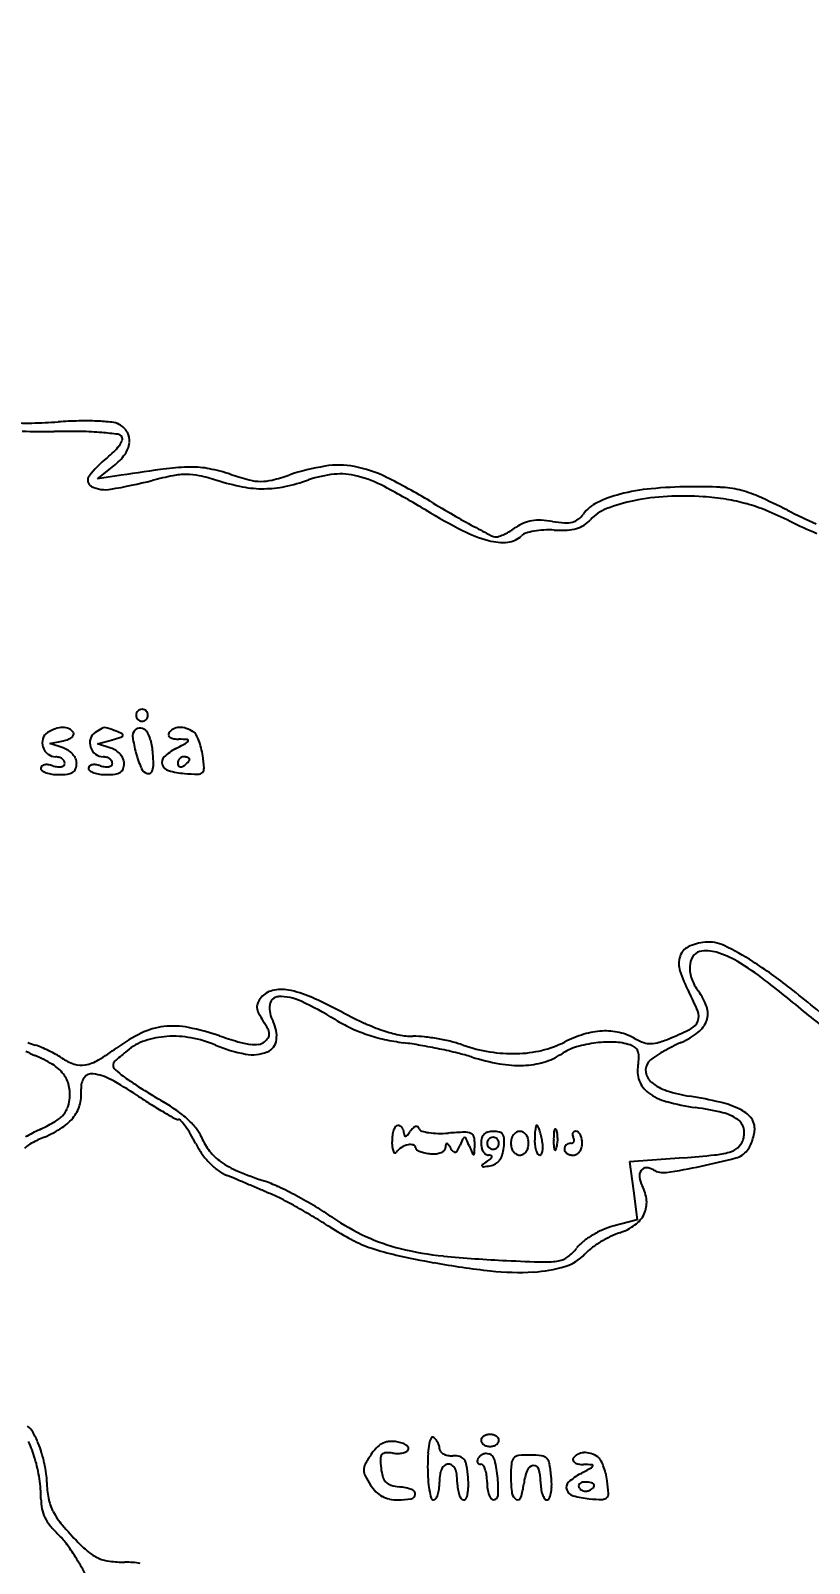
# Model space of a CAD drawing. Header units: millimetres. Extents: x 56222 to 3066687, y -650199 to -121287.
# Drawn here: x 135245.8 to 135254.39, y -182842.18 to -182825.27 of the extents above; entities that cross this region are included whole.
import ezdxf

# ---------------------------------------------------------------- set-up
doc = ezdxf.new("R2010")
doc.units = ezdxf.units.MM
doc.header["$MEASUREMENT"] = 0

msp = doc.modelspace()

# ---------------------------------------------------------------- linework, layer by layer
for p, q in [((135246.539, -182830.213), (135246.719, -182830.069)), ((135246.801, -182830.172), (135246.539, -182830.213)), ((135246.014, -182833.133), (135246.163, -182833.104)), ((135246.162, -182833.182), (135246.014, -182833.133)), ((135246.539, -182833.138), (135246.703, -182833.091)), ((135246.686, -182833.184), (135246.539, -182833.138)), ((135253.005, -182837.705), (135252.408, -182837.752)), ((135252.408, -182837.752), (135252.45, -182838.071)), ((135252.45, -182838.071), (135252.492, -182838.389)), ((135252.492, -182838.389), (135252.225, -182838.461))]:
    msp.add_line(p, q)
for centre, radius, start, end in [((135245.773, -182827.741), 1.856, 264.8819, 271.3452), ((135245.663, -182823.06), 6.538, 271.3452, 273.8769), ((135246.442, -182834.55), 4.978, 91.2673, 93.8769), ((135246.402, -182832.745), 3.173, 87.6101, 91.2673), ((135246.422, -182832.253), 2.68, 84.094, 87.61), ((135246.676, -182829.801), 0.216, 61.845, 84.0941), ((135246.667, -182829.819), 0.235, 30.7782, 61.845), ((135245.93, -182818.685), 11.004, 268.8386, 270.6842), ((135246.177, -182839.365), 9.677, 88.9352, 90.6843), ((135246.289, -182833.357), 3.668, 85.3266, 88.9352), ((135246.302, -182833.198), 3.508, 82.4571, 85.3265), ((135246.754, -182829.783), 0.064, 31.7175, 82.4571), ((135246.516, -182829.661), 0.321, 324.7743, 336.8045), ((135246.774, -182829.771), 0.0408, 336.8044, 31.7174), ((135246.617, -182829.778), 0.278, 323.7007, 352.7394), ((135246.714, -182829.79), 0.18, 352.7395, 30.7781), ((135247.342, -182830.87), 1.13, 128.0473, 142.4545), ((135246.116, -182829.303), 0.859, 308.0473, 314.773), ((135246.304, -182829.548), 0.666, 308.5667, 323.7008), ((135246.365, -182829.554), 0.506, 314.773, 324.7744), ((135250.262, -182852.499), 22.593, 97.5375, 98.8117), ((135247.586, -182832.27), 2.188, 90.466, 97.5375), ((135247.521, -182830.935), 0.772, 90.0573, 101.1895), ((135247.521, -182830.822), 0.659, 77.7044, 90.0573), ((135247.576, -182831.124), 1.042, 78.997, 90.466), ((135247.416, -182831.948), 1.881, 71.6262, 78.997), ((135249.123, -182826.809), 3.534, 251.6262, 255.083), ((135247.814, -182827.712), 2.597, 284.5181, 288.8157), ((135249.411, -182832.399), 2.354, 98.8555, 108.8157), ((135249.269, -182831.383), 1.227, 95.5793, 109.1967), ((135249.197, -182831.025), 0.965, 79.4566, 98.8554), ((135249.221, -182830.891), 0.733, 75.5442, 95.5793), ((135249.129, -182831.392), 1.338, 63.7094, 79.4565), ((135246.507, -182830.227), 0.0758, 142.4545, 243.4356), ((135246.628, -182829.986), 0.346, 243.4356, 279.6926), ((135245.718, -182824.663), 5.746, 279.6925, 284.3695), ((135248.185, -182834.293), 4.195, 101.1895, 104.3695), ((135247.129, -182832.623), 2.502, 73.125, 77.7044), ((135248.674, -182827.53), 2.82, 253.1251, 259.096), ((135248.372, -182829.098), 1.224, 259.0961, 270.241), ((135248.347, -182829.721), 0.52, 255.0829, 269.3168), ((135248.347, -182829.769), 0.471, 269.3168, 284.5181), ((135248.372, -182829.19), 1.131, 270.241, 281.9212), ((135248.166, -182828.214), 2.129, 281.9212, 289.1967), ((135249.062, -182831.508), 1.37, 62.0857, 75.5443), ((135245.383, -182838.453), 9.229, 58.7944, 62.0857), ((135246.776, -182836.153), 6.648, 58.9126, 63.7094), ((135252.859, -182832.539), 2.228, 95.497, 104.453), ((135253.104, -182835.087), 4.787, 90.4428, 95.497), ((135253.12, -182837.161), 6.862, 87.5839, 90.4428), ((135253.363, -182831.414), 1.109, 76.5886, 87.584), ((135253.349, -182831.471), 1.168, 65.9747, 76.5886), ((135258.701, -182816.376), 16.446, 238.9125, 239.9448), ((135252.216, -182830.825), 0.388, 115.6928, 144.7189), ((135252.65, -182831.727), 1.389, 104.453, 115.6927), ((135252.837, -182832.316), 1.901, 101.5333, 110.9834), ((135252.958, -182832.91), 2.507, 93.0333, 101.5333), ((135252.997, -182833.642), 3.24, 86.0213, 93.0333), ((135253.008, -182833.476), 3.074, 81.2559, 86.0213), ((135253.197, -182832.252), 1.834, 74.2417, 81.2559), ((135253.139, -182832.457), 2.048, 67.6673, 74.2417), ((135250.522, -182837.813), 8.111, 63.435, 65.9747), ((135253.55, -182824.971), 6.533, 238.7944, 242.8058), ((135255.336, -182822.191), 9.728, 239.9448, 241.4743), ((135251.396, -182831.083), 0.413, 99.1924, 112.3438), ((135251.413, -182831.19), 0.521, 87.6625, 99.1924), ((135251.391, -182831.735), 1.066, 80.915, 87.6625), ((135251.793, -182829.22), 1.48, 260.9149, 266.0846), ((135251.74, -182830.526), 0.168, 283.4123, 307.7907), ((135251.676, -182830.443), 0.273, 307.7907, 324.719), ((135251.721, -182830.431), 0.346, 302.4803, 317.8553), ((135252.323, -182830.976), 0.466, 110.9834, 137.8553), ((135252.152, -182834.858), 4.643, 64.1018, 67.6674), ((135257.962, -182822.933), 8.525, 243.4349, 245.7913), ((135256.855, -182825.172), 6.124, 244.1019, 247.1276), ((135251.232, -182829.482), 1.461, 242.8058, 254.9976), ((135258.614, -182816.159), 16.592, 241.4744, 242.2325), ((135250.933, -182830.749), 0.104, 242.2325, 270), ((135250.933, -182830.747), 0.106, 270, 290.4661), ((135250.719, -182830.173), 0.719, 290.4661, 295.457), ((135250.664, -182830.059), 0.846, 295.4568, 300.4149), ((135251.042, -182830.667), 0.246, 275.3595, 315), ((135250.618, -182829.98), 0.936, 300.4149, 305.0085), ((135251.404, -182831.103), 0.434, 112.3439, 125.0084), ((135251.299, -182830.924), 0.117, 107.0539, 135), ((135251.482, -182831.522), 0.743, 99.9164, 107.0538), ((135251.513, -182831.695), 0.919, 93.0741, 99.9164), ((135251.522, -182831.862), 1.086, 87.0368, 93.0741), ((135251.651, -182829.354), 1.425, 267.0368, 272.737), ((135251.712, -182830.408), 0.289, 266.0847, 283.4122), ((135251.697, -182830.313), 0.465, 272.737, 285.8681), ((135251.739, -182830.46), 0.312, 285.8681, 302.4804), ((135251.009, -182830.314), 0.6, 254.9976, 275.3595), ((135247.03, -182832.821), 0.0651, 157.376, 180), ((135247.03, -182832.821), 0.0651, 180, 202.624), ((135247.031, -182832.822), 0.0661, 134.9999, 157.3759), ((135247.031, -182832.821), 0.0661, 202.6241, 225.0001), ((135247.031, -182832.822), 0.0661, 112.6241, 135.0001), ((135247.031, -182832.821), 0.0661, 224.9999, 247.3759), ((135247.031, -182832.821), 0.0651, 90, 112.624), ((135247.031, -182832.821), 0.0651, 67.376, 90), ((135247.031, -182832.822), 0.0661, 44.9999, 67.3759), ((135247.031, -182832.821), 0.0661, 292.6241, 315.0001), ((135247.031, -182832.822), 0.0661, 22.6241, 45.0001), ((135247.031, -182832.821), 0.0661, 314.9999, 337.3759), ((135247.031, -182832.821), 0.0651, 360, 22.624), ((135247.031, -182832.821), 0.0651, 337.376, 0), ((135246.052, -182833.114), 0.12, 122.3418, 164.1909), ((135246.22, -182833.379), 0.434, 109.5082, 122.3419), ((135246.157, -182833.201), 0.245, 89.8141, 109.5082), ((135246.157, -182833.118), 0.162, 64.892, 89.8142), ((135246.179, -182833.072), 0.111, 31.7175, 64.8921), ((135246.216, -182833.015), 0.0647, 309.0761, 338.0937), ((135246.249, -182833.028), 0.0284, 338.0938, 31.7175), ((135246.577, -182833.114), 0.12, 122.3418, 164.1909), ((135247.777, -182835.008), 2.362, 120.2451, 122.3418), ((135246.622, -182833.027), 0.069, 93.3792, 120.2452), ((135246.622, -182833.042), 0.0838, 70.3329, 93.379), ((135245.192, -182837.045), 4.335, 68.9781, 70.3328), ((135246.42, -182833.848), 0.91, 64.4936, 68.9781), ((135246.788, -182833.031), 0.0336, 287.6902, 334.6585), ((135246.806, -182833.039), 0.0136, 334.6584, 64.4936), ((135247.019, -182833.052), 0.093, 134.9999, 187.9401), ((135247.01, -182833.043), 0.0804, 85.1333, 135.0001), ((135247.031, -182832.822), 0.0651, 247.376, 270), ((135247.01, -182833.048), 0.0852, 37.3889, 85.1333), ((135247.031, -182832.822), 0.0651, 270, 292.624), ((135246.862, -182833.161), 0.272, 14.1455, 37.389), ((135247.351, -182833.033), 0.0287, 148.2824, 200.3794), ((135247.365, -182833.028), 0.0438, 200.3794, 238.4065), ((135247.429, -182833.082), 0.121, 117.5609, 148.2825), ((135247.45, -182833.121), 0.165, 93.2667, 117.5608), ((135247.453, -182833.175), 0.219, 72.5424, 93.2667), ((135247.426, -182833.261), 0.309, 56.5442, 72.5424), ((135247.545, -182833.08), 0.0929, 28.8067, 56.5441), ((135247.138, -182833.304), 0.558, 21.435, 28.8067), ((135246.087, -182833.124), 0.157, 164.1908, 198.4661), ((135246.097, -182833.121), 0.167, 198.466, 231.4206), ((135246.087, -182833.408), 0.238, 56.2759, 71.7123), ((135246.099, -182832.781), 0.328, 281.1049, 290.9587), ((135246.165, -182832.952), 0.145, 290.9587, 309.076), ((135246.09, -182833.403), 0.233, 40.5803, 56.2758), ((135246.612, -182833.124), 0.157, 164.1908, 198.4661), ((135246.622, -182833.121), 0.167, 198.466, 231.4206), ((135246.615, -182833.412), 0.239, 57.1836, 72.5871), ((135245.884, -182830.196), 3.009, 285.7911, 287.6903), ((135246.623, -182833.399), 0.223, 40.9923, 57.1835), ((135248.242, -182832.882), 1.327, 187.9401, 195.5445), ((135246.23, -182833.321), 0.924, 4.7908, 14.1455), ((135247.709, -182833.752), 0.641, 118.4622, 132.7449), ((135247.403, -182832.965), 0.118, 238.4066, 259.3372), ((135247.443, -182832.756), 0.331, 259.3371, 269.0066), ((135242.664, -182824.446), 9.946, 298.4621, 299.2551), ((135247.393, -182835.614), 2.528, 86.8587, 89.0066), ((135247.508, -182833.092), 0.0348, 299.255, 342.18), ((135247.531, -182833.1), 0.01, 342.18, 86.8588), ((135247.013, -182833.353), 0.691, 14.4053, 21.4351), ((135246.901, -182833.382), 0.807, 8.1449, 14.4053), ((135245.949, -182833.407), 0.033, 133.2725, 180), ((135245.965, -182833.425), 0.057, 102.2055, 133.2726), ((135245.979, -182833.489), 0.123, 82.4658, 102.2054), ((135246.078, -182833.145), 0.135, 231.4207, 269.9999), ((135245.955, -182833.667), 0.302, 72.3912, 82.4658), ((135246.138, -182833.091), 0.302, 252.3912, 262.4658), ((135246.078, -182833.424), 0.143, 74.451, 90), ((135246.115, -182833.269), 0.123, 262.4658, 282.2054), ((135246.087, -182833.389), 0.107, 55.1232, 74.451), ((135246.129, -182833.333), 0.057, 282.2055, 313.2726), ((135246.103, -182833.367), 0.0797, 32.3441, 55.1232), ((135246.145, -182833.351), 0.033, 313.2725, 0), ((135246.128, -182833.351), 0.0499, 0, 32.3441), ((135246.113, -182833.384), 0.202, 23.7029, 40.5803), ((135246.181, -182833.354), 0.129, 360, 23.7029), ((135246.147, -182833.354), 0.162, 338.6803, 360), ((135246.473, -182833.407), 0.033, 133.2725, 180), ((135246.49, -182833.425), 0.057, 102.2055, 133.2726), ((135246.504, -182833.489), 0.123, 82.4658, 102.2054), ((135246.602, -182833.145), 0.135, 231.4207, 269.9999), ((135246.48, -182833.667), 0.302, 72.3912, 82.4658), ((135246.663, -182833.091), 0.302, 252.3912, 262.4658), ((135246.602, -182833.424), 0.143, 74.451, 90), ((135246.64, -182833.269), 0.123, 262.4658, 282.2054), ((135246.612, -182833.389), 0.107, 55.1232, 74.451), ((135246.653, -182833.333), 0.057, 282.2055, 313.2726), ((135246.628, -182833.367), 0.0797, 32.3441, 55.1232), ((135246.67, -182833.351), 0.033, 313.2725, 0), ((135246.653, -182833.351), 0.0499, 0, 32.3441), ((135246.646, -182833.379), 0.193, 23.5314, 40.9923), ((135246.704, -182833.354), 0.13, 0.0001, 23.5314), ((135246.672, -182833.354), 0.162, 338.6803, 360), ((135248.228, -182832.885), 1.313, 195.5445, 203.2591), ((135246.926, -182833.364), 0.23, 343.7743, 0.9377), ((135245.414, -182833.389), 1.743, 0.9377, 4.7908), ((135247.328, -182833.34), 0.0787, 132.7449, 199.348), ((135247.353, -182833.331), 0.105, 199.348, 254.1325), ((135247.498, -182833.35), 0.0729, 158.6717, 180), ((135247.48, -182833.35), 0.0554, 180.0001, 204.8765), ((135247.495, -182833.349), 0.0698, 136.6418, 158.6715), ((135247.455, -182833.362), 0.0281, 204.8765, 246.2034), ((135247.492, -182833.347), 0.0665, 113.9884, 136.6417), ((135247.458, -182833.356), 0.034, 246.2034, 282.8317), ((135247.49, -182833.342), 0.0616, 90, 113.9884), ((135247.447, -182833.309), 0.0826, 282.8316, 301.7174), ((135247.49, -182833.43), 0.15, 80.3417, 90), ((135247.353, -182833.158), 0.26, 301.7175, 308.4776), ((135247.5, -182833.371), 0.09, 66.2033, 80.3418), ((135247.389, -182833.203), 0.202, 308.4775, 316.6417), ((135247.515, -182833.338), 0.0533, 47.6482, 66.2033), ((135247.424, -182833.235), 0.155, 316.6419, 325.4471), ((135247.541, -182833.31), 0.015, 0, 47.6483), ((135247.531, -182833.31), 0.0244, 325.4472, 0), ((135245.787, -182833.541), 1.933, 4.0523, 8.1449), ((135245.948, -182833.407), 0.0328, 180, 235.0455), ((135246.035, -182833.283), 0.184, 235.0456, 250.4146), ((135246.08, -182833.158), 0.317, 250.4147, 262.2543), ((135246.112, -182832.918), 0.559, 262.2543, 270), ((135246.112, -182832.702), 0.775, 270, 277.1281), ((135246.191, -182833.33), 0.142, 277.1281, 302.1202), ((135246.225, -182833.384), 0.0787, 302.1202, 338.6804), ((135246.473, -182833.407), 0.0328, 180, 235.0455), ((135246.56, -182833.283), 0.184, 235.0456, 250.4146), ((135246.605, -182833.158), 0.317, 250.4147, 262.2543), ((135246.637, -182832.918), 0.559, 262.2543, 270), ((135246.637, -182832.702), 0.775, 270, 277.1281), ((135246.716, -182833.33), 0.142, 277.1281, 302.1202), ((135246.75, -182833.384), 0.0787, 302.1202, 338.6804), ((135247.12, -182833.362), 0.107, 203.2591, 251.565), ((135247.1, -182833.421), 0.0446, 251.5651, 300.6265), ((135247.096, -182833.414), 0.0529, 300.6265, 343.7743), ((135247.581, -182832.529), 0.939, 254.1325, 265.1027), ((135247.705, -182831.079), 2.394, 265.1027, 268.6146), ((135247.649, -182833.405), 0.0676, 268.6146, 314.672), ((135247.653, -182833.409), 0.0616, 314.6719, 4.0524), ((135253.13, -182835.536), 0.174, 115.0251, 161.7576), ((135253.299, -182835.898), 0.574, 95.7722, 115.0251), ((135253.282, -182835.722), 0.397, 64.6231, 95.7722), ((135252.231, -182837.937), 2.848, 57.3441, 64.6231), ((135253.214, -182835.564), 0.262, 161.7576, 197.5189), ((135253.297, -182835.602), 0.225, 148.873, 178.1287), ((135253.208, -182835.548), 0.121, 102.3664, 148.873), ((135253.261, -182835.791), 0.369, 72.9648, 102.3663), ((135253.057, -182836.454), 1.063, 59.6127, 72.9647), ((135252.161, -182837.983), 2.835, 52.0327, 59.6127), ((135251.037, -182839.801), 5.061, 51.6691, 57.3441), ((135254.285, -182835.226), 1.385, 197.5189, 207.9459), ((135253.443, -182835.607), 0.371, 178.1286, 200.0108), ((135253.579, -182835.557), 0.516, 200.0108, 217.1025), ((135241.743, -182851.333), 19.769, 50.2248, 52.0327), ((135248.522, -182836.086), 0.232, 103.0652, 140.3098), ((135248.567, -182836.28), 0.432, 79.6657, 103.0652), ((135248.447, -182836.938), 1.101, 66.2379, 79.6657), ((135251.018, -182836.959), 2.313, 22.1293, 27.9458), ((135252.679, -182836.238), 0.613, 18.848, 37.1025), ((135243.892, -182848.838), 16.582, 49.3246, 51.6691), ((135248.404, -182836.038), 0.106, 155.6838, 184.9794), ((135248.464, -182836.033), 0.166, 184.9794, 206.9842), ((135248.537, -182836.098), 0.252, 140.3098, 155.6839), ((135248.757, -182836.052), 0.319, 173.4796, 208.155), ((135248.538, -182836.027), 0.0992, 91.821, 173.4796), ((135248.553, -182836.48), 0.553, 65.0223, 91.8209), ((135247.216, -182839.348), 3.717, 58.4609, 65.0222), ((135246.633, -182841.059), 5.603, 62.2173, 66.2379), ((135253.024, -182836.143), 0.148, 338.8724, 22.1292), ((135253.038, -182836.115), 0.234, 341.3742, 18.8479), ((135247.364, -182837.046), 0.794, 96.6919, 115.5258), ((135247.376, -182837.145), 0.893, 79.1666, 96.6919), ((135249.125, -182835.697), 0.907, 206.9842, 213.2338), ((135247.382, -182836.839), 1.176, 28.2578, 33.2338), ((135248.175, -182836.363), 0.341, 352.8941, 28.155), ((135250.06, -182834.715), 1.719, 238.4608, 244.9125), ((135251.62, -182831.594), 5.095, 242.2173, 245.2816), ((135250.357, -182834.336), 2.076, 245.2815, 251.2737), ((135253.015, -182836.14), 0.157, 297.5518, 338.8723), ((135252.997, -182836.102), 0.276, 307.6892, 341.3741), ((135264.192, -182824.365), 15.32, 230.2247, 231.8982), ((135246.046, -182835.838), 0.654, 245.1713, 252.6435), ((135247.741, -182837.836), 1.668, 115.5257, 126.3311), ((135247.275, -182837.029), 0.65, 108.986, 128.9722), ((135247.364, -182837.287), 0.922, 93.611, 108.986), ((135247.374, -182837.45), 1.086, 79.4988, 93.611), ((135247.084, -182838.672), 2.447, 70.9107, 79.1667), ((135247.331, -182837.682), 1.322, 67.3236, 79.4987), ((135249.467, -182831.784), 4.841, 250.9107, 253.4436), ((135248.342, -182835.57), 0.892, 253.4436, 262.3069), ((135248.3, -182836.33), 0.125, 277.032, 309.6902), ((135248.242, -182836.26), 0.216, 309.6902, 326.0376), ((135248.35, -182836.385), 0.165, 292.333, 352.8941), ((135248.3, -182836.345), 0.134, 3.6138, 28.2578), ((135248.363, -182836.341), 0.0708, 326.0375, 3.6139), ((135250.078, -182834.676), 1.762, 244.9124, 251.2459), ((135250.119, -182834.556), 1.89, 251.2459, 257.3524), ((135250.132, -182835.002), 1.373, 251.2737, 258.7491), ((135250.224, -182834.086), 2.37, 257.3525, 262.5046), ((135250.019, -182835.569), 0.796, 258.7491, 270), ((135250.019, -182837.491), 1.127, 83.5864, 90), ((135249.877, -182838.757), 2.401, 79.9443, 83.5864), ((135249.87, -182838.796), 2.441, 76.316, 79.9444), ((135250.135, -182837.707), 1.319, 70.5661, 76.3161), ((135251.203, -182835.476), 1.07, 282.933, 297.029), ((135252.304, -182837.635), 1.353, 107.1635, 117.029), ((135252.147, -182837.127), 0.821, 92.8207, 107.1635), ((135252.189, -182837.694), 1.265, 86.8144, 96.7692), ((135252.14, -182836.993), 0.687, 76.9775, 92.8207), ((135252.227, -182837.011), 0.581, 69.0064, 86.8144), ((135252.142, -182836.986), 0.68, 61.0133, 76.9775), ((135252.76, -182835.871), 0.595, 241.0133, 250.9108), ((135252.639, -182836.219), 0.227, 250.9108, 271.224), ((135252.637, -182836.128), 0.317, 271.224, 287.606), ((135252.22, -182834.812), 1.699, 287.6061, 292.3332), ((135253.855, -182838.417), 2.17, 113.8621, 117.2308), ((135251.841, -182833.89), 2.695, 292.3333, 297.5518), ((135252.608, -182835.598), 0.913, 293.8621, 307.6891), ((135246.495, -182835.028), 1.677, 243.5388, 247.364), ((135245.318, -182837.851), 1.381, 58.3986, 67.3641), ((135245.594, -182837.285), 0.862, 67.5618, 72.6434), ((135245.318, -182837.952), 1.583, 64.3374, 67.5618), ((135245.331, -182837.925), 1.553, 61.0992, 64.3374), ((135245.737, -182837.19), 0.714, 55.3104, 61.0992), ((135246.452, -182836.157), 0.543, 235.3104, 251.59), ((135245.254, -182834.454), 2.529, 300.8066, 306.3311), ((135249.611, -182839.917), 4.363, 128.9721, 131.1296), ((135248.474, -182834.948), 1.641, 247.3235, 259.4088), ((135248.25, -182836.143), 0.426, 259.4088, 292.3329), ((135248.271, -182836.092), 0.364, 262.3069, 277.032), ((135249.345, -182840.767), 4.368, 80.0122, 82.5047), ((135248.893, -182843.334), 6.974, 78.2567, 80.0122), ((135248.967, -182842.98), 6.613, 76.4839, 78.2566), ((135249.932, -182838.964), 2.482, 72.8004, 76.4839), ((135251.127, -182834.895), 1.662, 250.5661, 260.9348), ((135251.418, -182834.165), 2.542, 252.8003, 259.9075), ((135251.115, -182834.972), 1.584, 260.9348, 271.6847), ((135251.119, -182835.11), 1.447, 271.6846, 282.9331), ((135251.269, -182835.976), 0.701, 286.0165, 303.5154), ((135252.005, -182837.087), 0.631, 106.6932, 123.5154), ((135252.191, -182837.707), 1.278, 96.7691, 106.6932), ((135252.393, -182836.578), 0.118, 43.8063, 69.0063), ((135252.4, -182836.572), 0.109, 17.0246, 43.8063), ((135251.958, -182836.575), 0.554, 348.69, 357.2316), ((135252.332, -182836.593), 0.179, 357.2316, 17.0247), ((135253.635, -182838.023), 1.718, 120.8559, 124.4121), ((135253.762, -182838.237), 1.967, 117.2308, 120.8559), ((135245.802, -182837.065), 0.459, 38.0079, 58.3987), ((135246.361, -182836.431), 0.254, 251.5899, 280.3163), ((135246.33, -182836.257), 0.43, 280.3163, 300.8067), ((135246.757, -182836.687), 0.0453, 166.061, 224.4886), ((135246.801, -182836.698), 0.0907, 131.1295, 166.0611), ((135247.346, -182836.108), 0.872, 224.4886, 231.303), ((135251.196, -182835.413), 1.274, 259.9076, 271.8235), ((135251.207, -182835.759), 0.927, 271.8235, 286.0165), ((135252.807, -182836.745), 0.312, 168.6901, 200.4303), ((135252.727, -182836.738), 0.142, 140.3099, 189.5245), ((135252.768, -182836.732), 0.184, 189.5245, 230.1146), ((135252.791, -182836.792), 0.225, 124.412, 140.3098), ((135245.91, -182836.981), 0.322, 12.713, 38.0079), ((135245.772, -182837.012), 0.463, 353.4385, 12.7131), ((135246.529, -182836.927), 0.171, 143.1239, 186.2686), ((135246.48, -182836.89), 0.111, 83.5031, 143.124), ((135246.434, -182837.301), 0.524, 61.4341, 83.5031), ((135244.892, -182840.133), 3.749, 56.266, 61.4341), ((135247.491, -182835.928), 1.103, 231.3029, 235.965), ((135250.589, -182831.34), 6.639, 235.965, 237.2012), ((135251.036, -182830.647), 7.464, 237.2011, 238.4531), ((135252.791, -182836.751), 0.294, 200.4304, 233.5702), ((135252.977, -182836.481), 0.51, 230.1147, 251.8617), ((135245.887, -182837.025), 0.347, 336.4988, 353.4385), ((135245.971, -182837.016), 0.388, 322.7603, 346.0317), ((135245.893, -182836.996), 0.468, 346.0317, 6.2685), ((135251.253, -182830.606), 7.707, 236.266, 237.6631), ((135250.913, -182830.848), 7.228, 238.4532, 239.7357), ((135246.379, -182838.617), 1.767, 54.1356, 59.7357), ((135252.984, -182836.489), 0.62, 233.5701, 254.541), ((135253.326, -182835.418), 1.629, 251.8617, 261.0171), ((135253.488, -182834.666), 2.51, 254.541, 261.9546), ((135252.309, -182841.848), 4.881, 76.9836, 81.0171), ((135253.181, -182838.077), 1.01, 64.0121, 76.9835), ((135245.835, -182836.923), 0.45, 299.8346, 314.8783), ((135245.86, -182836.932), 0.527, 303.3405, 322.7603), ((135245.975, -182837.064), 0.251, 314.8783, 336.4988), ((135249.656, -182833.129), 4.72, 237.6632, 239.6802), ((135250.644, -182831.441), 6.677, 239.6802, 240.8733), ((135247.431, -182837.207), 0.076, 240.8732, 269.9999), ((135246.662, -182838.226), 1.285, 47.0257, 54.1356), ((135252.67, -182840.451), 3.332, 76.7207, 81.9546), ((135253.326, -182837.672), 0.476, 54.7245, 76.7206), ((135253.453, -182837.519), 0.389, 41.3228, 64.012), ((135253.614, -182837.377), 0.174, 0, 41.3227), ((135246.888, -182839.484), 2.31, 115.337, 119.6392), ((135244.917, -182835.323), 2.294, 295.337, 299.8346), ((135245.459, -182836.322), 1.257, 293.2024, 303.3405), ((135247.431, -182837.321), 0.0383, 40.5147, 90.0001), ((135246.681, -182837.962), 1.024, 35.933, 40.5147), ((135246.608, -182838.015), 1.115, 30.6719, 35.933), ((135246.863, -182838.01), 0.99, 39.0469, 47.0256), ((135246, -182838.375), 1.821, 27.029, 30.6718), ((135247.342, -182837.621), 0.373, 22.5, 39.0469), ((135250.074, -182837.497), 0.285, 160.2992, 172.3971), ((135249.961, -182837.457), 0.165, 144.5042, 160.2992), ((135249.852, -182837.379), 0.0308, 90, 144.5042), ((135249.852, -182837.402), 0.0531, 61.7969, 90), ((135249.844, -182837.417), 0.0709, 39.0852, 61.7971), ((135249.832, -182837.426), 0.0854, 18.6174, 39.0852), ((135249.817, -182837.432), 0.102, 0.7019, 18.6173), ((135250.025, -182837.429), 0.106, 180.7019, 197.2469), ((135249.489, -182837.06), 0.613, 319.845, 324.7315), ((135250.216, -182837.575), 0.278, 134.9216, 144.7315), ((135250.066, -182837.424), 0.0656, 106.2464, 134.9216), ((135250.056, -182837.388), 0.0277, 56.7283, 106.2465), ((135250.046, -182837.403), 0.0459, 22.7157, 56.7283), ((135250.13, -182837.368), 0.0459, 202.7158, 253.2604), ((135250.271, -182836.899), 0.535, 253.2604, 261.6294), ((135250.303, -182836.681), 0.755, 261.6293, 269.3066), ((135250.311, -182836.095), 1.342, 269.3066, 274.3006), ((135250.707, -182841.37), 3.948, 91.7482, 94.3007), ((135250.592, -182837.589), 0.166, 66.2664, 91.7482), ((135250.635, -182837.491), 0.0587, 13.5826, 66.2664), ((135250.87, -182837.514), 0.0947, 134.0642, 163.3979), ((135250.872, -182837.517), 0.0984, 105.4227, 134.0642), ((135250.906, -182837.639), 0.225, 90, 105.4227), ((135250.906, -182837.681), 0.267, 75.3776, 90), ((135250.958, -182837.483), 0.0628, 32.552, 75.3777), ((135251.212, -182837.516), 0.105, 119.8022, 143.1301), ((135251.197, -182837.49), 0.076, 90, 119.8023), ((135251.197, -182837.49), 0.076, 60.1977, 90), ((135251.183, -182837.516), 0.105, 36.8699, 60.1978), ((135251.926, -182837.482), 0.564, 171.2806, 176.6972), ((135251.871, -182837.474), 0.508, 166.6416, 171.2805), ((135251.386, -182837.359), 0.0102, 90, 166.6416), ((135251.386, -182837.361), 0.0123, 23.0304, 90.0001), ((135250.826, -182837.599), 0.621, 19.0104, 23.0303), ((135250.816, -182837.603), 0.632, 14.002, 19.0104), ((135252.802, -182837.497), 1.231, 177.4088, 180.7076), ((135251.786, -182837.451), 0.215, 165.3943, 177.4088), ((135251.59, -182837.4), 0.0113, 91.586, 165.3944), ((135251.59, -182837.401), 0.0123, 22.0279, 91.586), ((135251.451, -182837.457), 0.162, 7.6587, 22.0279), ((135251.186, -182837.493), 0.429, 0.7076, 7.6587), ((135251.811, -182837.447), 0.034, 156.2034, 192.8317), ((135251.805, -182837.445), 0.0281, 114.8765, 156.2034), ((135251.817, -182837.469), 0.0554, 90.0001, 114.8765), ((135251.817, -182837.454), 0.0402, 48.7022, 90.0001), ((135251.777, -182837.5), 0.101, 27.9016, 48.7022), ((135253.505, -182837.418), 0.166, 11.5616, 54.7244), ((135253.433, -182837.433), 0.24, 338.8427, 11.5616), ((135253.236, -182837.334), 0.556, 341.6832, 349.0732), ((135253.459, -182837.377), 0.33, 349.0732, 359.9999), ((135245.971, -182837.842), 0.337, 117.9821, 135.0319), ((135246.694, -182839.204), 1.879, 113.2023, 117.9822), ((135248.492, -182837.104), 0.976, 207.0289, 215.1063), ((135248.288, -182837.23), 0.651, 202.5, 218.116), ((135250.289, -182837.526), 0.501, 172.397, 180.319), ((135250.438, -182837.525), 0.651, 180.3191, 186.0642), ((135249.94, -182837.578), 0.149, 186.0643, 203.1985), ((135249.992, -182837.758), 0.193, 121.3405, 143.6958), ((135250.018, -182837.8), 0.243, 102.5168, 121.3405), ((135249.934, -182837.457), 0.0111, 197.2469, 283.0785), ((135249.928, -182837.431), 0.0386, 283.0787, 319.845), ((135249.992, -182837.683), 0.123, 74.4404, 102.5168), ((135250.016, -182837.597), 0.0327, 0, 74.4403), ((135250.074, -182837.597), 0.0249, 179.9999, 236.1111), ((135250.169, -182837.455), 0.196, 236.111, 248.4203), ((135250.333, -182837.593), 0.0446, 315.5214, 359.2918), ((135250.632, -182837.597), 0.254, 171.2055, 179.2919), ((135250.39, -182837.559), 0.00932, 83.6993, 171.2055), ((135250.389, -182837.572), 0.0223, 36.1204, 83.6993), ((135249.799, -182838.003), 0.753, 32.3706, 36.1204), ((135250.646, -182837.466), 0.25, 212.3706, 223.6339), ((135249.953, -182837.329), 0.633, 331.9875, 337.8503), ((135252.129, -182838.214), 1.717, 155.1555, 157.8504), ((135250.587, -182837.5), 0.0173, 83.9544, 155.1555), ((135250.586, -182837.505), 0.022, 24.4187, 83.9546), ((135248.35, -182838.521), 2.478, 22.3519, 24.4186), ((135256.253, -182835.271), 6.067, 202.352, 203.2275), ((135250.39, -182837.55), 0.311, 358.2309, 13.5826), ((135243.186, -182837.328), 7.518, 357.4827, 358.2307), ((135250.973, -182837.545), 0.203, 163.3979, 180), ((135250.981, -182837.545), 0.21, 180, 193.8562), ((135250.921, -182837.56), 0.149, 193.8562, 211.8094), ((135250.901, -182837.545), 0.0651, 157.376, 180), ((135250.901, -182837.545), 0.0651, 180, 202.624), ((135250.902, -182837.546), 0.0661, 134.9999, 157.3759), ((135250.902, -182837.545), 0.0661, 202.6241, 225.0001), ((135250.902, -182837.546), 0.0661, 112.6241, 135.0001), ((135250.902, -182837.545), 0.0661, 224.9999, 247.3759), ((135250.902, -182837.545), 0.0651, 90, 112.624), ((135250.902, -182837.546), 0.0651, 247.376, 270), ((135250.902, -182837.545), 0.0651, 67.376, 90), ((135250.902, -182837.546), 0.0651, 270, 292.624), ((135250.902, -182837.546), 0.0661, 44.9999, 67.3759), ((135250.902, -182837.545), 0.0661, 292.6241, 315.0001), ((135250.902, -182837.546), 0.0661, 22.6241, 45.0001), ((135250.902, -182837.545), 0.0661, 314.9999, 337.3759), ((135250.902, -182837.545), 0.0651, 360, 22.624), ((135250.902, -182837.545), 0.0651, 337.376, 0), ((135250.599, -182837.545), 0.425, 342.3482, 353.416), ((135250.929, -182837.502), 0.0968, 0.4637, 32.5521), ((135250.269, -182837.507), 0.757, 353.4159, 0.4636), ((135251.276, -182837.545), 0.177, 163.4556, 180), ((135251.276, -182837.545), 0.177, 180, 196.5444), ((135251.235, -182837.533), 0.135, 143.1302, 163.4557), ((135251.235, -182837.557), 0.135, 196.5443, 216.8698), ((135251.159, -182837.533), 0.135, 16.5443, 36.8698), ((135251.159, -182837.557), 0.135, 323.1302, 343.4557), ((135251.118, -182837.545), 0.177, 0, 16.5444), ((135251.118, -182837.545), 0.177, 343.4556, 360), ((135252.453, -182837.512), 1.091, 176.6973, 180), ((135251.843, -182837.512), 0.482, 180, 187.4948), ((135251.634, -182837.54), 0.271, 187.4948, 199.0105), ((135250.303, -182837.73), 1.16, 10.8222, 14.002), ((135250.952, -182837.606), 0.5, 3.5594, 10.8223), ((135251.203, -182837.591), 0.248, 351.2805, 3.5593), ((135252.938, -182837.496), 1.368, 180.7077, 183.6463), ((135251.685, -182837.575), 0.112, 183.6464, 202.0279), ((135251.587, -182837.615), 0.006, 202.0282, 325.466), ((135251.526, -182837.573), 0.0804, 325.4658, 345.3942), ((135251.271, -182837.507), 0.343, 345.3943, 353.9471), ((135251.146, -182837.493), 0.47, 353.947, 0.7076), ((135251.751, -182837.611), 0.0616, 156.0116, 180), ((135251.734, -182837.611), 0.0451, 180.0001, 213.7184), ((135251.755, -182837.613), 0.0665, 133.3583, 156.0116), ((135251.758, -182837.615), 0.0698, 111.3285, 133.3582), ((135251.759, -182837.618), 0.0729, 90, 111.3283), ((135251.759, -182837.49), 0.0554, 270.0001, 294.8765), ((135251.858, -182837.436), 0.0826, 192.8316, 211.7174), ((135251.77, -182837.515), 0.0281, 294.8765, 336.2034), ((135251.717, -182837.523), 0.0826, 12.8316, 31.7174), ((135251.765, -182837.512), 0.034, 336.2034, 12.8317), ((135251.75, -182837.557), 0.135, 323.1302, 343.4557), ((135251.724, -182837.527), 0.16, 11.6735, 27.9016), ((135251.709, -182837.545), 0.177, 343.4556, 360), ((135251.638, -182837.545), 0.248, 0.0001, 11.6735), ((135253.439, -182837.395), 0.258, 285.8988, 308.913), ((135253.487, -182837.454), 0.181, 308.913, 338.8426), ((135253.491, -182837.455), 0.274, 321.7988, 334.2338), ((135253.249, -182837.338), 0.543, 334.2338, 341.6832), ((135248.355, -182837.2), 0.809, 215.1063, 224.4058), ((135248.239, -182837.268), 0.589, 218.1161, 234.9525), ((135248.281, -182837.273), 0.705, 224.4058, 234.3729), ((135248.477, -182836.929), 1.003, 234.9525, 247.1722), ((135249.824, -182837.628), 0.0231, 203.1987, 257.5542), ((135249.822, -182837.633), 0.0177, 257.5541, 323.6958), ((135250.212, -182837.345), 0.313, 248.4203, 258.5429), ((135250.258, -182837.122), 0.541, 258.5429, 265.2688), ((135250.243, -182837.302), 0.361, 265.2688, 275.5253), ((135250.259, -182837.475), 0.187, 275.5253, 292.3056), ((135250.291, -182837.551), 0.104, 292.3056, 315.5214), ((135250.482, -182837.622), 0.0234, 223.6338, 287.4357), ((135250.477, -182837.607), 0.0392, 287.4357, 331.9875), ((135250.686, -182837.66), 0.00897, 203.2275, 287.1506), ((135250.685, -182837.658), 0.0115, 287.1505, 357.4825), ((135250.79, -182837.792), 0.00968, 127.1263, 214.5502), ((135251.706, -182839.003), 1.528, 124.6947, 127.1265), ((135250.882, -182837.584), 0.103, 211.8093, 233.7293), ((135250.853, -182837.623), 0.054, 233.7294, 269.2982), ((135250.49, -182837.247), 0.608, 304.6946, 309.5737), ((135250.851, -182837.785), 0.108, 73.0693, 89.2981), ((135250.843, -182837.626), 0.171, 278.8753, 299.8221), ((135250.854, -182837.686), 0.0377, 309.5738, 346.6536), ((135250.88, -182837.693), 0.0109, 346.6536, 73.0694), ((135250.853, -182837.643), 0.151, 299.8222, 322.8179), ((135250.814, -182837.614), 0.199, 322.8179, 342.3482), ((135251.212, -182837.575), 0.105, 216.8699, 240.1978), ((135251.197, -182837.6), 0.076, 240.1977, 270), ((135251.197, -182837.6), 0.076, 270, 299.8023), ((135251.183, -182837.575), 0.105, 299.8022, 323.1301), ((135251.527, -182837.577), 0.158, 199.0104, 213.8791), ((135251.418, -182837.65), 0.0261, 213.879, 270), ((135251.418, -182837.655), 0.0215, 270, 333.8064), ((135251.325, -182837.609), 0.125, 333.8065, 351.2805), ((135251.761, -182837.593), 0.077, 213.7185, 236.3099), ((135251.777, -182837.568), 0.107, 236.3098, 255.1576), ((135251.788, -182837.53), 0.147, 255.1577, 270.0001), ((135251.788, -182837.6), 0.076, 270, 299.8023), ((135251.773, -182837.575), 0.105, 299.8022, 323.1301), ((135251.93, -182823.966), 13.781, 274.473, 275.8967), ((135251.786, -182830.98), 6.963, 281.7042, 284.932), ((135253.248, -182836.724), 0.956, 275.8967, 285.8988), ((135253.518, -182837.476), 0.24, 284.932, 321.7988), ((135248.162, -182837.439), 0.5, 234.3729, 247.2561), ((135219.876, -182904.914), 72.664, 67.17119, 67.25621), ((135174.9, -183011.758), 188.588, 67.12955, 67.17126), ((135249.698, -182834.029), 4.149, 247.1722, 251.4253), ((135250.794, -182837.789), 0.0156, 214.5503, 277.1189), ((135250.5, -182835.428), 2.395, 277.1189, 278.8753), ((135252.622, -182837.907), 0.106, 144.919, 187.238), ((135252.787, -182837.886), 0.272, 187.238, 208.155), ((135252.593, -182837.886), 0.0698, 89.6672, 144.9191), ((135252.593, -182837.966), 0.149, 58.2825, 89.6672), ((135252.78, -182837.662), 0.208, 238.2825, 278.607), ((135251.723, -182830.676), 7.274, 278.607, 281.7042), ((135171.2, -183020.528), 198.106, 67.08824, 67.1295), ((135201.592, -182948.622), 120.041, 67.02811, 67.08816), ((135247.915, -182839.335), 1.448, 64.7837, 71.4254), ((135247.736, -182839.764), 1.808, 62.5382, 67.028), ((135246.577, -182842.176), 4.589, 61.9718, 64.7837), ((135246.388, -182842.531), 4.991, 59.2004, 61.9718), ((135252.173, -182838.215), 0.425, 5.3427, 28.1549), ((135245.495, -182844.076), 6.667, 60.838, 62.5382), ((135245.165, -182844.668), 7.344, 59.157, 60.838), ((135247.104, -182841.329), 3.591, 55.6536, 59.2004), ((135252.312, -182838.202), 0.285, 334.5903, 5.3427), ((135246.015, -182843.244), 5.686, 57.1203, 59.157), ((135250.596, -182836.219), 2.598, 235.6536, 245.035), ((135252.42, -182839.184), 0.749, 105.0707, 114.1627), ((135252.112, -182837.961), 0.602, 288.2645, 306.1704), ((135252.276, -182838.185), 0.325, 306.1705, 334.5903), ((135250.72, -182835.966), 2.98, 237.1204, 242.5073), ((135250.088, -182837.181), 1.611, 242.5072, 251.044), ((135250.381, -182836.68), 2.089, 245.035, 256.0825), ((135252.151, -182838.957), 0.414, 128.1006, 141.8114), ((135252.518, -182839.425), 1.009, 121.0515, 128.1006), ((135252.558, -182839.49), 1.085, 114.1627, 121.0515), ((135252.779, -182839.766), 1.325, 115.978, 121.3871), ((135252.56, -182839.316), 0.825, 108.2644, 115.9781), ((135250.351, -182836.413), 2.422, 251.044, 257.6559), ((135252.448, -182826.834), 12.229, 257.656, 259.6475), ((135250.678, -182835.483), 3.322, 256.0825, 264.4309), ((135251.693, -182825.069), 13.786, 264.4309, 267.3313), ((135251.584, -182838.61), 0.237, 280.1571, 307.3443), ((135251.553, -182838.431), 0.495, 286.5689, 317.1766), ((135251.393, -182838.361), 0.551, 307.3442, 321.8114), ((135252.314, -182839.137), 0.542, 126.867, 137.1765), ((135252.747, -182839.714), 1.264, 121.3871, 126.867), ((135251.833, -182830.199), 8.807, 259.6475, 263.7561), ((135251.186, -182836.115), 2.856, 263.7562, 273.268), ((135252.115, -182816.033), 22.832, 267.3314, 268.3657), ((135251.262, -182837.453), 1.516, 273.268, 286.5688), ((135251.486, -182838.065), 0.79, 268.3656, 280.157), ((135245.658, -182840.825), 0.191, 29.3835, 55.2557), ((135244.789, -182841.315), 1.189, 22.6765, 29.3835), ((135250.431, -182840.908), 0.238, 153.2111, 168.5585), ((135250.236, -182840.809), 0.0192, 58.2826, 153.211), ((135250.191, -182840.882), 0.105, 40.1303, 58.2825), ((135250.135, -182840.929), 0.178, 27.9032, 40.1302), ((135250.816, -182840.826), 0.0451, 146.2816, 179.9999), ((135250.816, -182840.826), 0.0451, 180.0001, 213.7184), ((135250.842, -182840.843), 0.077, 123.6901, 146.2815), ((135250.859, -182840.868), 0.107, 104.8424, 123.6902), ((135250.869, -182840.907), 0.147, 89.9999, 104.8423), ((135250.869, -182840.907), 0.147, 75.1577, 90.0001), ((135250.879, -182840.868), 0.107, 56.3098, 75.1576), ((135250.896, -182840.843), 0.077, 33.7185, 56.3099), ((135250.922, -182840.826), 0.0451, 0.0001, 33.7184), ((135250.922, -182840.826), 0.0451, 326.2816, 359.9999), ((135244.365, -182841.464), 1.547, 16.4231, 23.8861), ((135244.938, -182841.253), 1.028, 16.6377, 22.6765), ((135244.32, -182841.437), 1.672, 12.4449, 16.6378), ((135250.614, -182841.681), 1.268, 146.7662, 152.181), ((135250.016, -182841.289), 0.553, 136.7404, 146.7662), ((135249.794, -182841.08), 0.248, 118.4877, 136.7404), ((135249.733, -182841.028), 0.0733, 141.6369, 180.9533), ((135249.774, -182841.044), 0.207, 98.1575, 118.4878), ((135249.717, -182841.015), 0.0525, 91.9879, 141.6368), ((135249.733, -182841.465), 0.503, 82.5343, 91.988), ((135249.788, -182841.138), 0.302, 82.8333, 98.1575), ((135249.846, -182840.599), 0.37, 262.5342, 271.804), ((135249.775, -182841.237), 0.402, 73.9908, 82.8334), ((135249.85, -182840.723), 0.246, 271.8041, 284.3951), ((135249.828, -182841.052), 0.21, 59.5934, 73.9907), ((135249.872, -182840.808), 0.159, 284.395, 299.9172), ((135249.88, -182840.965), 0.108, 39.0794, 59.5936), ((135249.931, -182840.912), 0.0391, 299.9172, 343.891), ((135249.942, -182840.914), 0.0286, 343.8909, 39.0791), ((135252.985, -182841.117), 2.804, 176.9213, 180), ((135250.915, -182841.006), 0.732, 168.5585, 176.9213), ((135250.129, -182840.932), 0.184, 15.8595, 27.9032), ((135250.184, -182840.917), 0.128, 360, 15.8595), ((135250.36, -182840.917), 0.049, 180, 219.8129), ((135250.405, -182840.88), 0.107, 219.8128, 242.1066), ((135250.433, -182840.826), 0.167, 242.1066, 259.5187), ((135250.45, -182840.735), 0.26, 259.5187, 272.0211), ((135250.469, -182841.264), 0.269, 75.3279, 92.0211), ((135250.819, -182841.068), 0.0927, 127.8111, 148.2826), ((135250.833, -182841.085), 0.115, 110.3982, 127.8112), ((135250.842, -182840.808), 0.077, 213.7185, 236.3099), ((135250.832, -182841.084), 0.114, 92.8971, 110.3981), ((135250.859, -182840.783), 0.107, 236.3098, 255.1576), ((135250.831, -182841.06), 0.089, 71.8342, 92.8973), ((135250.869, -182840.744), 0.147, 255.1577, 270.0001), ((135250.829, -182841.065), 0.0948, 13.478, 71.8341), ((135250.869, -182840.744), 0.147, 269.9999, 284.8423), ((135250.879, -182840.783), 0.107, 284.8424, 303.6902), ((135250.896, -182840.808), 0.077, 303.6901, 326.2815), ((135251.191, -182841.075), 0.082, 95.5028, 139.0857), ((135251.299, -182842.199), 1.212, 89.4024, 95.5028), ((135251.301, -182842.026), 1.039, 82.4553, 89.4025), ((135251.425, -182841.094), 0.0982, 43.2567, 82.4553), ((135251.89, -182841.086), 0.121, 117.5609, 148.2825), ((135251.911, -182841.126), 0.165, 93.2667, 117.5608), ((135251.914, -182841.179), 0.219, 72.5424, 93.2667), ((135251.887, -182841.265), 0.309, 56.5442, 72.5424), ((135244.189, -182841.515), 1.731, 8.8087, 16.4231), ((135244.394, -182841.421), 1.597, 8.2049, 12.445), ((135249.616, -182841.154), 0.14, 152.181, 179.5521), ((135249.612, -182841.154), 0.136, 179.5521, 207.4889), ((135250.722, -182841.011), 1.062, 180.9534, 186.5336), ((135250.21, -182841.07), 0.547, 186.5335, 196.6296), ((135252.248, -182841.117), 2.067, 180, 183.8778), ((135250.51, -182841.224), 0.194, 153.435, 172.3008), ((135250.422, -182841.18), 0.0956, 124.5942, 153.435), ((135250.41, -182841.163), 0.075, 90, 124.5942), ((135250.41, -182841.163), 0.075, 55.4058, 90), ((135250.398, -182841.18), 0.0956, 26.565, 55.4058), ((135250.31, -182841.224), 0.194, 7.6992, 26.565), ((135250.516, -182841.083), 0.082, 34.897, 75.3279), ((135250.449, -182841.13), 0.164, 9.4492, 34.8971), ((135249.006, -182841.37), 1.627, 4.7312, 9.4492), ((135250.765, -182841.054), 0.037, 165.9722, 201.2006), ((135250.819, -182841.068), 0.0932, 148.2825, 165.9721), ((135250.756, -182841.058), 0.0279, 201.2005, 243.3279), ((135250.767, -182841.037), 0.0514, 243.3277, 270), ((135250.767, -182841.121), 0.0324, 34.6901, 90), ((135250.641, -182841.208), 0.186, 19.4434, 34.6902), ((135250.515, -182841.252), 0.319, 7.6835, 19.4433), ((135249.554, -182841.371), 1.406, 5.315, 13.4781), ((135253.256, -182841.234), 2.157, 175.9509, 179.9999), ((135251.207, -182841.089), 0.103, 139.0856, 175.9509), ((135251.871, -182841.381), 0.634, 159.3234, 173.2486), ((135251.358, -182841.187), 0.0851, 98.2917, 159.3234), ((135251.354, -182841.158), 0.0551, 16.8305, 98.2916), ((135250.95, -182841.28), 0.476, 0, 16.8305), ((135251.408, -182841.109), 0.121, 9.4683, 43.2567), ((135249.768, -182841.383), 1.783, 4.7312, 9.4684), ((135251.812, -182841.038), 0.0287, 148.2824, 200.3794), ((135251.826, -182841.032), 0.0438, 200.3794, 238.4065), ((135251.865, -182840.97), 0.118, 238.4066, 259.3372), ((135251.904, -182840.76), 0.331, 259.3371, 269.0066), ((135247.126, -182832.45), 9.946, 298.4621, 299.2551), ((135251.855, -182843.619), 2.528, 86.8587, 89.0066), ((135251.969, -182841.097), 0.0348, 299.255, 342.18), ((135251.993, -182841.104), 0.01, 342.18, 86.8588), ((135252.006, -182841.085), 0.0929, 28.8067, 56.5441), ((135251.599, -182841.309), 0.558, 21.435, 28.8067), ((135251.474, -182841.357), 0.691, 14.4053, 21.4351), ((135244.491, -182841.469), 1.425, 0, 8.8087), ((135245.321, -182841.287), 0.66, 360, 8.2049), ((135246.867, -182841.287), 0.886, 180, 191.3326), ((135250.526, -182840.679), 1.166, 207.4889, 213.2338), ((135249.938, -182841.064), 0.463, 213.2338, 225.059), ((135249.821, -182841.186), 0.141, 196.6295, 224.3236), ((135249.818, -182841.189), 0.136, 224.3237, 252.6392), ((135249.925, -182840.845), 0.497, 252.6392, 263.4363), ((135249.78, -182842.111), 0.778, 72.7974, 83.4362), ((135251.259, -182841.184), 1.076, 183.8778, 190.1978), ((135249.714, -182841.285), 0.598, 352.7542, 360), ((135250.959, -182841.285), 0.647, 172.3007, 180), ((135249.861, -182841.285), 0.647, 0, 7.6993), ((135251.071, -182841.285), 0.563, 180, 187.6935), ((135250.196, -182841.327), 0.434, 348.6901, 359.1402), ((135249.628, -182841.319), 1.003, 359.1401, 4.7313), ((135250.272, -182841.285), 0.564, 0, 7.6835), ((135251.399, -182841.285), 0.563, 180, 187.6935), ((135249.659, -182841.361), 1.301, 356.8266, 5.3151), ((135252.376, -182841.234), 1.277, 180, 187.8836), ((135250.446, -182841.212), 0.801, 342.4291, 353.2485), ((135252.022, -182841.28), 0.595, 180, 187.4808), ((135251.115, -182841.327), 0.434, 348.6901, 359.1402), ((135250.546, -182841.319), 1.003, 359.1401, 4.7313), ((135251.789, -182841.344), 0.0787, 132.7449, 199.348), ((135252.171, -182841.757), 0.641, 118.4622, 132.7449), ((135251.878, -182841.326), 0.0316, 137.5115, 180.7177), ((135251.896, -182841.326), 0.0493, 180.7176, 211.7173), ((135251.892, -182841.339), 0.0509, 105.4311, 137.5116), ((135251.915, -182841.421), 0.136, 90, 105.4309), ((135251.915, -182841.652), 0.367, 83.8706, 90), ((135251.933, -182841.486), 0.2, 74.2059, 83.8706), ((135251.954, -182841.411), 0.122, 62.3787, 74.206), ((135251.961, -182841.314), 0.0566, 312.16, 0), ((135252.005, -182841.314), 0.0126, 359.9998, 62.3786), ((135251.363, -182841.386), 0.807, 8.1449, 14.4053), ((135250.248, -182841.546), 1.933, 4.0523, 8.1449), ((135246.468, -182841.469), 0.552, 180, 191.5232), ((135246.543, -182841.352), 0.556, 191.3325, 207.4058), ((135249.821, -182841.182), 0.297, 225.0591, 241.5551), ((135249.82, -182841.182), 0.296, 241.5551, 258.0812), ((135249.854, -182841.024), 0.458, 258.0811, 270), ((135249.854, -182840.663), 0.819, 270, 280.2699), ((135249.99, -182841.415), 0.0545, 280.2699, 354.0664), ((135249.995, -182841.416), 0.0495, 354.0663, 72.7973), ((135251.038, -182841.224), 0.852, 190.1977, 196.2726), ((135250.246, -182841.455), 0.0267, 196.2726, 269.9999), ((135250.246, -182841.452), 0.03, 270, 327.2116), ((135250.107, -182841.362), 0.196, 327.2118, 341.5651), ((135249.975, -182841.318), 0.335, 341.565, 352.7542), ((135250.83, -182841.318), 0.319, 187.6935, 199.4661), ((135250.703, -182841.362), 0.185, 199.4662, 214.7328), ((135250.578, -182841.449), 0.0325, 214.7329, 270), ((135250.578, -182841.453), 0.0292, 269.9999, 334.248), ((135250.404, -182841.369), 0.223, 334.2479, 348.69), ((135251.158, -182841.318), 0.319, 187.6935, 199.4661), ((135251.032, -182841.362), 0.185, 199.4662, 214.7328), ((135250.906, -182841.449), 0.0325, 214.7329, 270), ((135250.906, -182841.43), 0.0518, 270, 356.8267), ((135251.199, -182841.397), 0.0889, 187.8836, 243.0327), ((135251.175, -182841.443), 0.0367, 243.0328, 342.429), ((135251.764, -182841.313), 0.335, 187.4808, 198.9782), ((135251.632, -182841.359), 0.195, 198.9782, 213.8184), ((135251.496, -182841.45), 0.0322, 213.8184, 270), ((135251.496, -182841.453), 0.0292, 269.9999, 334.248), ((135251.322, -182841.369), 0.223, 334.2479, 348.69), ((135251.814, -182841.335), 0.105, 199.348, 254.1325), ((135252.042, -182840.533), 0.939, 254.1325, 265.1027), ((135251.91, -182841.317), 0.0655, 211.7175, 255.0506), ((135251.923, -182841.267), 0.118, 255.0505, 283.0106), ((135251.925, -182841.274), 0.11, 283.0106, 312.1601), ((135252.167, -182839.084), 2.394, 265.1027, 268.6146), ((135252.11, -182841.409), 0.0676, 268.6146, 314.672), ((135252.115, -182841.413), 0.0616, 314.6719, 4.0524), ((135246.333, -182841.496), 0.415, 191.5233, 205.7896), ((135246.387, -182841.47), 0.475, 205.7895, 218.9981), ((135246.778, -182841.231), 0.82, 207.4058, 220.0624), ((135246.723, -182841.198), 0.906, 218.998, 227.1361), ((135248.681, -182839.631), 3.306, 220.0624, 224.5533), ((135245.64, -182842.365), 0.685, 36.2654, 47.1361), ((135243.983, -182843.581), 2.74, 32.386, 36.2654), ((135247.439, -182840.853), 1.564, 224.5532, 230.7969), ((135243.689, -182843.767), 3.088, 28.577, 32.3859), ((135246.724, -182841.73), 0.432, 230.7969, 247.0605), ((135246.723, -182841.732), 0.43, 247.0606, 263.3728), ((135246.851, -182840.629), 1.54, 263.3727, 269.6826), ((135246.836, -182843.354), 1.185, 81.482, 89.6826)]:
    msp.add_arc(centre, radius, start, end)

doc.saveas('drawing.dxf')
